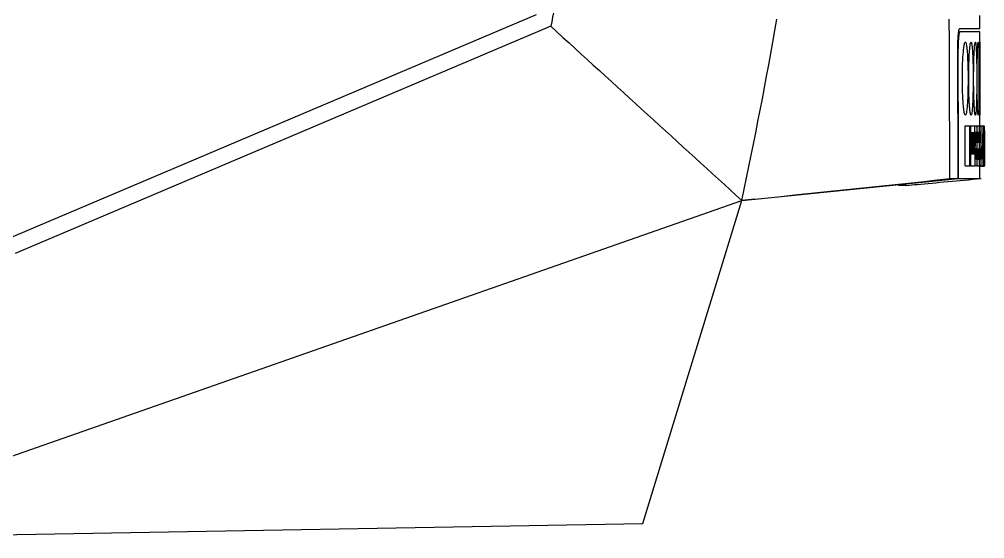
# Model space of a CAD drawing. Extents: x 86 to 639, y 68 to 658.
# Drawn here: x 148.1 to 207.4, y 317.2 to 349.1 of the extents above; entities that cross this region are included whole.
import ezdxf

# ---------------------------------------------------------------- set-up
doc = ezdxf.new("R2010")
doc.units = 0
doc.layers.get('0').update_dxf_attribs({"linetype": 'CONTINUOUS'})

msp = doc.modelspace()

# ---------------------------------------------------------------- linework, layer by layer
at = {"color": 7, "linetype": 'CONTINUOUS'}
for p, q in [((147.19, 335.576), (179.835, 349.432)), ((207.065, 348.564), (207.065, 349.365)), ((180.7, 348.713), (147.802, 334.749)), ((205.817, 348.554), (207.065, 348.564)), ((205.825, 348.564), (207.065, 348.564)), ((207.065, 348.364), (205.825, 348.364)), ((207.065, 342.598), (207.065, 348.364)), ((205.738, 339.342), (205.713, 347.324)), ((206.157, 340.136), (206.157, 342.598)), ((206.157, 342.598), (206.458, 342.598)), ((206.458, 340.136), (206.458, 342.598)), ((206.458, 342.598), (206.498, 342.598)), ((206.498, 342.598), (206.498, 340.136)), ((206.498, 342.598), (206.759, 342.598)), ((206.759, 342.182), (206.759, 342.598)), ((206.759, 342.598), (206.845, 342.598)), ((206.845, 342.598), (206.847, 342.598)), ((206.845, 342.598), (207.044, 342.598)), ((206.847, 342.598), (206.85, 342.596)), ((206.85, 342.596), (206.852, 342.592)), ((206.852, 342.592), (206.855, 342.588)), ((206.855, 342.588), (206.857, 342.583)), ((206.857, 342.583), (206.859, 342.576)), ((206.859, 342.576), (206.861, 342.568)), ((206.861, 342.568), (206.863, 342.559)), ((206.863, 342.559), (206.865, 342.548)), ((206.865, 342.548), (206.867, 342.536)), ((206.867, 342.536), (206.869, 342.523)), ((206.869, 342.523), (206.87, 342.509)), ((206.87, 342.509), (206.872, 342.493)), ((206.872, 342.493), (206.873, 342.477)), ((206.873, 342.477), (206.875, 342.459)), ((206.875, 342.459), (206.876, 342.44)), ((206.876, 342.44), (206.878, 342.417)), ((206.878, 342.417), (206.879, 342.393)), ((206.879, 342.393), (206.88, 342.368)), ((206.88, 342.368), (206.881, 342.341)), ((206.881, 342.341), (206.882, 342.313)), ((206.882, 342.313), (206.883, 342.284)), ((206.883, 342.284), (206.884, 342.252)), ((206.884, 342.252), (206.885, 342.22)), ((206.885, 342.22), (206.886, 342.186)), ((207.044, 342.189), (207.044, 342.598)), ((207.044, 342.598), (207.096, 342.598)), ((207.096, 342.598), (207.27, 342.598)), ((207.105, 342.587), (207.107, 342.58)), ((207.107, 342.58), (207.109, 342.572)), ((207.109, 342.572), (207.111, 342.562)), ((207.111, 342.562), (207.113, 342.552)), ((207.113, 342.552), (207.114, 342.539)), ((207.114, 342.539), (207.116, 342.525)), ((207.116, 342.525), (207.117, 342.51)), ((207.117, 342.51), (207.119, 342.493)), ((207.119, 342.493), (207.12, 342.475)), ((207.12, 342.475), (207.121, 342.455)), ((207.121, 342.455), (207.122, 342.434)), ((207.122, 342.434), (207.123, 342.411)), ((207.123, 342.411), (207.124, 342.391)), ((207.124, 342.391), (207.125, 342.369)), ((207.125, 342.369), (207.125, 342.346)), ((207.125, 342.346), (207.126, 342.322)), ((207.126, 342.322), (207.126, 342.297)), ((207.126, 342.297), (207.127, 342.27)), ((207.127, 342.27), (207.127, 342.243)), ((207.127, 342.243), (207.128, 342.214)), ((207.286, 341), (207.286, 342.598)), ((207.342, 341.18), (207.342, 342.598)), ((207.342, 342.598), (207.36, 342.598)), ((207.36, 342.186), (207.36, 342.598)), ((207.36, 342.317), (207.36, 342.356)), ((207.361, 342.276), (207.36, 342.317)), ((207.361, 342.231), (207.361, 342.276)), ((207.361, 342.195), (207.361, 342.231)), ((206.498, 342.182), (206.759, 342.182)), ((206.532, 342.182), (206.531, 342.182)), ((206.534, 342.181), (206.532, 342.182)), ((206.532, 342.182), (206.833, 342.182)), ((206.536, 342.179), (206.534, 342.181)), ((206.534, 342.181), (206.835, 342.181)), ((206.537, 342.177), (206.536, 342.179)), ((206.536, 342.179), (206.836, 342.179)), ((206.539, 342.174), (206.537, 342.177)), ((206.537, 342.177), (206.838, 342.177)), ((206.54, 342.17), (206.539, 342.174)), ((206.539, 342.174), (206.839, 342.174)), ((206.541, 342.166), (206.54, 342.17)), ((206.54, 342.17), (206.841, 342.17)), ((206.543, 342.162), (206.541, 342.166)), ((206.541, 342.166), (206.842, 342.166)), ((206.544, 342.156), (206.543, 342.162)), ((206.543, 342.162), (206.843, 342.162)), ((206.545, 342.15), (206.544, 342.156)), ((206.544, 342.156), (206.844, 342.156)), ((206.546, 342.143), (206.545, 342.15)), ((206.545, 342.15), (206.845, 342.15)), ((206.547, 342.136), (206.546, 342.143)), ((206.546, 342.143), (206.846, 342.143)), ((206.546, 341.625), (206.547, 341.631)), ((206.548, 342.128), (206.547, 342.136)), ((206.547, 342.136), (206.847, 342.136)), ((206.547, 341.631), (206.548, 341.638)), ((206.547, 341.631), (206.847, 341.631)), ((206.549, 342.12), (206.548, 342.128)), ((206.548, 342.128), (206.848, 342.128)), ((206.548, 341.645), (206.549, 341.653)), ((206.548, 341.638), (206.548, 341.645)), ((206.548, 341.645), (206.849, 341.645)), ((206.548, 341.638), (206.848, 341.638)), ((206.549, 342.11), (206.549, 342.12)), ((206.549, 342.12), (206.849, 342.12)), ((206.55, 342.101), (206.549, 342.11)), ((206.549, 342.11), (206.85, 342.11)), ((206.549, 341.653), (206.55, 341.661)), ((206.549, 341.653), (206.849, 341.653)), ((206.551, 342.092), (206.55, 342.101)), ((206.55, 342.101), (206.851, 342.101)), ((206.55, 341.67), (206.551, 341.68)), ((206.55, 341.661), (206.55, 341.67)), ((206.55, 341.67), (206.851, 341.67)), ((206.55, 341.661), (206.85, 341.661)), ((206.551, 342.082), (206.551, 342.092)), ((206.551, 342.092), (206.851, 342.092)), ((206.552, 342.071), (206.551, 342.082)), ((206.551, 342.082), (206.852, 342.082)), ((206.551, 341.69), (206.552, 341.7)), ((206.551, 341.68), (206.551, 341.69)), ((206.551, 341.69), (206.852, 341.69)), ((206.551, 341.68), (206.851, 341.68)), ((206.552, 342.06), (206.552, 342.071)), ((206.552, 342.071), (206.852, 342.071)), ((206.553, 342.048), (206.552, 342.06)), ((206.552, 342.06), (206.853, 342.06)), ((206.552, 341.711), (206.553, 341.722)), ((206.552, 341.7), (206.552, 341.711)), ((206.552, 341.711), (206.853, 341.711)), ((206.552, 341.7), (206.852, 341.7)), ((206.553, 342.035), (206.553, 342.048)), ((206.553, 342.048), (206.853, 342.048)), ((206.553, 342.022), (206.553, 342.035)), ((206.553, 342.035), (206.854, 342.035)), ((206.554, 342.008), (206.553, 342.022)), ((206.553, 342.022), (206.854, 342.022)), ((206.553, 341.745), (206.554, 341.758)), ((206.553, 341.733), (206.553, 341.745)), ((206.553, 341.745), (206.854, 341.745)), ((206.553, 341.722), (206.553, 341.733)), ((206.553, 341.733), (206.854, 341.733)), ((206.553, 341.722), (206.853, 341.722)), ((206.554, 341.993), (206.554, 342.008)), ((206.554, 342.008), (206.854, 342.008)), ((206.554, 341.978), (206.554, 341.993)), ((206.554, 341.993), (206.855, 341.993)), ((206.554, 341.962), (206.554, 341.978)), ((206.554, 341.978), (206.855, 341.978)), ((206.555, 341.945), (206.554, 341.962)), ((206.554, 341.962), (206.855, 341.962)), ((206.554, 341.797), (206.555, 341.811)), ((206.554, 341.784), (206.554, 341.797)), ((206.554, 341.797), (206.855, 341.797)), ((206.554, 341.77), (206.554, 341.784)), ((206.554, 341.784), (206.855, 341.784)), ((206.554, 341.758), (206.554, 341.77)), ((206.554, 341.77), (206.855, 341.77)), ((206.554, 341.758), (206.854, 341.758)), ((206.555, 341.928), (206.555, 341.945)), ((206.555, 341.945), (206.855, 341.945)), ((206.555, 341.91), (206.555, 341.928)), ((206.555, 341.928), (206.855, 341.928)), ((206.555, 341.891), (206.555, 341.91)), ((206.555, 341.91), (206.855, 341.91)), ((206.555, 341.872), (206.555, 341.891)), ((206.555, 341.891), (206.855, 341.891)), ((206.555, 341.856), (206.555, 341.872)), ((206.555, 341.872), (206.855, 341.872)), ((206.555, 341.84), (206.555, 341.856)), ((206.555, 341.856), (206.855, 341.856)), ((206.555, 341.826), (206.555, 341.84)), ((206.555, 341.84), (206.855, 341.84)), ((206.555, 341.811), (206.555, 341.826)), ((206.555, 341.826), (206.855, 341.826)), ((206.555, 341.811), (206.855, 341.811)), ((206.831, 342.182), (206.759, 342.182)), ((206.833, 342.182), (206.831, 342.182)), ((206.835, 342.181), (206.833, 342.182)), ((206.836, 342.179), (206.835, 342.181)), ((206.838, 342.177), (206.836, 342.179)), ((206.839, 342.174), (206.838, 342.177)), ((206.841, 342.17), (206.839, 342.174)), ((206.842, 342.166), (206.841, 342.17)), ((206.843, 342.162), (206.842, 342.166)), ((206.844, 342.156), (206.843, 342.162)), ((206.845, 342.15), (206.844, 342.156)), ((206.846, 342.143), (206.845, 342.15)), ((206.847, 342.136), (206.846, 342.143)), ((206.848, 342.128), (206.847, 342.136)), ((206.847, 341.631), (206.848, 341.638)), ((206.847, 341.625), (206.847, 341.631)), ((206.849, 342.12), (206.848, 342.128)), ((206.848, 341.638), (206.849, 341.645)), ((206.85, 342.11), (206.849, 342.12)), ((206.849, 341.653), (206.85, 341.661)), ((206.849, 341.645), (206.849, 341.653)), ((206.851, 342.101), (206.85, 342.11)), ((206.85, 341.661), (206.851, 341.67)), ((206.851, 342.092), (206.851, 342.101)), ((206.852, 342.082), (206.851, 342.092)), ((206.851, 341.68), (206.852, 341.69)), ((206.851, 341.67), (206.851, 341.68)), ((206.852, 342.071), (206.852, 342.082)), ((206.853, 342.06), (206.852, 342.071)), ((206.852, 341.7), (206.853, 341.711)), ((206.852, 341.69), (206.852, 341.7)), ((206.853, 342.048), (206.853, 342.06)), ((206.854, 342.035), (206.853, 342.048)), ((206.853, 341.722), (206.854, 341.733)), ((206.853, 341.711), (206.853, 341.722)), ((206.854, 342.022), (206.854, 342.035)), ((206.854, 342.008), (206.854, 342.022)), ((206.855, 341.993), (206.854, 342.008)), ((206.854, 341.758), (206.855, 341.77)), ((206.854, 341.745), (206.854, 341.758)), ((206.854, 341.733), (206.854, 341.745)), ((206.855, 341.978), (206.855, 341.993)), ((206.855, 341.962), (206.855, 341.978)), ((206.855, 341.945), (206.855, 341.962)), ((206.855, 341.928), (206.855, 341.945)), ((206.855, 341.91), (206.855, 341.928)), ((206.855, 341.891), (206.855, 341.91)), ((206.855, 341.872), (206.855, 341.891)), ((206.855, 341.856), (206.855, 341.872)), ((206.855, 341.84), (206.855, 341.856)), ((206.855, 341.826), (206.855, 341.84)), ((206.855, 341.811), (206.855, 341.826)), ((206.855, 341.797), (206.855, 341.811)), ((206.855, 341.784), (206.855, 341.797)), ((206.855, 341.77), (206.855, 341.784)), ((206.886, 342.189), (207.044, 342.189)), ((206.886, 342.188), (207.091, 342.188)), ((206.886, 342.186), (206.886, 342.15)), ((206.886, 342.184), (207.093, 342.184)), ((206.886, 342.178), (207.094, 342.178)), ((206.886, 342.17), (207.096, 342.17)), ((206.886, 342.158), (207.098, 342.158)), ((206.886, 342.15), (206.887, 342.113)), ((206.886, 342.145), (207.099, 342.145)), ((206.886, 342.129), (207.1, 342.129)), ((206.887, 341.664), (206.886, 341.628)), ((206.886, 341.659), (207.102, 341.659)), ((206.886, 341.648), (207.101, 341.648)), ((206.886, 341.639), (207.101, 341.639)), ((206.886, 341.631), (207.1, 341.631)), ((206.886, 341.628), (206.886, 341.594)), ((206.887, 342.113), (206.887, 342.075)), ((206.887, 342.111), (207.101, 342.111)), ((206.887, 342.091), (207.102, 342.091)), ((206.887, 342.075), (206.887, 342.035)), ((206.887, 342.068), (207.103, 342.068)), ((206.887, 342.042), (207.104, 342.042)), ((206.887, 342.035), (206.888, 341.994)), ((206.888, 341.779), (206.887, 341.739)), ((206.887, 341.767), (207.105, 341.767)), ((206.887, 341.751), (207.105, 341.751)), ((206.887, 341.739), (206.887, 341.701)), ((206.887, 341.736), (207.104, 341.736)), ((206.887, 341.721), (207.104, 341.721)), ((206.887, 341.707), (207.104, 341.707)), ((206.887, 341.701), (206.887, 341.664)), ((206.887, 341.694), (207.103, 341.694)), ((206.887, 341.681), (207.103, 341.681)), ((206.887, 341.67), (207.103, 341.67)), ((206.888, 342.014), (207.105, 342.014)), ((206.888, 341.994), (206.888, 341.951)), ((206.888, 341.984), (207.105, 341.984)), ((206.888, 341.951), (206.888, 341.907)), ((206.888, 341.951), (207.105, 341.951)), ((206.888, 341.916), (207.106, 341.916)), ((206.888, 341.907), (206.888, 341.863)), ((206.888, 341.879), (207.106, 341.879)), ((206.888, 341.863), (206.888, 341.82)), ((206.888, 341.858), (207.106, 341.858)), ((206.888, 341.838), (207.106, 341.838)), ((206.888, 341.82), (206.888, 341.779)), ((206.888, 341.82), (207.105, 341.82)), ((206.888, 341.801), (207.105, 341.801)), ((206.888, 341.784), (207.105, 341.784)), ((207.088, 342.189), (207.044, 342.189)), ((207.093, 342.184), (207.091, 342.188)), ((207.094, 342.178), (207.093, 342.184)), ((207.096, 342.17), (207.094, 342.178)), ((207.098, 342.158), (207.096, 342.17)), ((207.099, 342.145), (207.098, 342.158)), ((207.1, 342.129), (207.099, 342.145)), ((207.101, 342.111), (207.1, 342.129)), ((207.1, 341.631), (207.101, 341.639)), ((207.1, 341.624), (207.1, 341.631)), ((207.102, 342.091), (207.101, 342.111)), ((207.101, 341.648), (207.102, 341.659)), ((207.101, 341.639), (207.101, 341.648)), ((207.103, 342.068), (207.102, 342.091)), ((207.102, 341.659), (207.103, 341.67)), ((207.104, 342.042), (207.103, 342.068)), ((207.103, 341.694), (207.104, 341.707)), ((207.103, 341.681), (207.103, 341.694)), ((207.103, 341.67), (207.103, 341.681)), ((207.105, 342.014), (207.104, 342.042)), ((207.104, 341.736), (207.105, 341.751)), ((207.104, 341.721), (207.104, 341.736)), ((207.104, 341.707), (207.104, 341.721)), ((207.105, 341.984), (207.105, 342.014)), ((207.105, 341.951), (207.105, 341.984)), ((207.106, 341.916), (207.105, 341.951)), ((207.105, 341.82), (207.106, 341.838)), ((207.105, 341.801), (207.105, 341.82)), ((207.105, 341.784), (207.105, 341.801)), ((207.105, 341.767), (207.105, 341.784)), ((207.105, 341.751), (207.105, 341.767)), ((207.106, 341.879), (207.106, 341.916)), ((207.106, 341.858), (207.106, 341.879)), ((207.106, 341.838), (207.106, 341.858)), ((207.126, 341.633), (207.125, 341.616)), ((207.127, 341.669), (207.126, 341.651)), ((207.126, 341.651), (207.126, 341.633)), ((207.128, 341.725), (207.127, 341.706)), ((207.127, 341.706), (207.127, 341.688)), ((207.127, 341.688), (207.127, 341.669)), ((207.128, 342.214), (207.128, 342.183)), ((207.128, 342.183), (207.128, 342.152)), ((207.128, 342.152), (207.129, 342.119)), ((207.129, 341.8), (207.128, 341.781)), ((207.128, 341.781), (207.128, 341.762)), ((207.128, 341.762), (207.128, 341.743)), ((207.128, 341.743), (207.128, 341.725)), ((207.129, 342.119), (207.129, 342.086)), ((207.129, 342.086), (207.129, 342.051)), ((207.129, 342.051), (207.129, 342.015)), ((207.129, 342.015), (207.129, 341.977)), ((207.129, 341.977), (207.129, 341.939)), ((207.129, 341.939), (207.129, 341.918)), ((207.129, 341.918), (207.129, 341.898)), ((207.129, 341.898), (207.129, 341.878)), ((207.129, 341.878), (207.129, 341.859)), ((207.129, 341.859), (207.129, 341.839)), ((207.129, 341.839), (207.129, 341.82)), ((207.129, 341.82), (207.129, 341.8)), ((207.273, 342.076), (207.273, 341)), ((207.348, 341.593), (207.348, 342.186)), ((207.361, 342.156), (207.361, 342.195)), ((207.361, 342.116), (207.361, 342.156)), ((207.361, 342.073), (207.361, 342.116)), ((207.362, 342.029), (207.361, 342.073)), ((207.362, 341.983), (207.362, 342.029)), ((207.362, 341.935), (207.362, 341.983)), ((207.362, 341.885), (207.362, 341.935)), ((207.362, 341.833), (207.362, 341.885)), ((207.362, 341.779), (207.362, 341.833)), ((207.362, 341.723), (207.362, 341.779)), ((207.362, 341.666), (207.362, 341.723)), ((207.362, 341.606), (207.362, 341.666)), ((206.498, 341.583), (206.499, 341.585)), ((206.498, 341.579), (206.797, 341.579)), ((206.498, 341.571), (206.794, 341.571)), ((206.498, 341.562), (206.791, 341.562)), ((206.498, 341.551), (206.788, 341.551)), ((206.498, 341.539), (206.785, 341.539)), ((206.498, 341.526), (206.783, 341.526)), ((206.498, 341.511), (206.781, 341.511)), ((206.498, 341.495), (206.778, 341.495)), ((206.498, 341.477), (206.776, 341.477)), ((206.498, 341.459), (206.774, 341.459)), ((206.498, 341.438), (206.773, 341.438)), ((206.498, 341.416), (206.771, 341.416)), ((206.498, 341.395), (206.77, 341.395)), ((206.498, 341.372), (206.768, 341.372)), ((206.498, 341.348), (206.767, 341.348)), ((206.498, 341.322), (206.766, 341.322)), ((206.498, 341.294), (206.765, 341.294)), ((206.498, 341.264), (206.764, 341.264)), ((206.498, 341.233), (206.763, 341.233)), ((206.498, 341.2), (206.762, 341.2)), ((206.498, 341.166), (206.762, 341.166)), ((206.498, 341.129), (206.761, 341.129)), ((206.498, 341.091), (206.76, 341.091)), ((206.498, 341.052), (206.76, 341.052)), ((206.499, 341.585), (206.503, 341.59)), ((206.499, 341.585), (206.8, 341.585)), ((206.503, 341.59), (206.506, 341.594)), ((206.503, 341.59), (206.803, 341.59)), ((206.506, 341.594), (206.509, 341.596)), ((206.506, 341.594), (206.807, 341.594)), ((206.509, 341.596), (206.513, 341.596)), ((206.509, 341.596), (206.81, 341.596)), ((206.513, 341.596), (206.814, 341.596)), ((206.539, 341.597), (206.54, 341.597)), ((206.539, 341.597), (206.84, 341.597)), ((206.54, 341.597), (206.541, 341.599)), ((206.54, 341.597), (206.84, 341.597)), ((206.541, 341.599), (206.542, 341.601)), ((206.541, 341.599), (206.841, 341.599)), ((206.542, 341.603), (206.543, 341.607)), ((206.542, 341.601), (206.542, 341.603)), ((206.542, 341.603), (206.843, 341.603)), ((206.542, 341.601), (206.842, 341.601)), ((206.543, 341.607), (206.544, 341.61)), ((206.543, 341.607), (206.733, 341.607)), ((206.544, 341.61), (206.545, 341.615)), ((206.544, 341.61), (206.845, 341.61)), ((206.545, 341.615), (206.546, 341.62)), ((206.545, 341.615), (206.735, 341.615)), ((206.546, 341.62), (206.546, 341.625)), ((206.546, 341.625), (206.847, 341.625)), ((206.546, 341.62), (206.846, 341.62)), ((206.761, 341.129), (206.76, 341.091)), ((206.76, 341.091), (206.76, 341.052)), ((206.76, 341.052), (206.76, 341.011)), ((206.762, 341.166), (206.761, 341.129)), ((206.763, 341.233), (206.762, 341.2)), ((206.762, 341.2), (206.762, 341.166)), ((206.764, 341.264), (206.763, 341.233)), ((206.765, 341.294), (206.764, 341.264)), ((206.766, 341.322), (206.765, 341.294)), ((206.767, 341.348), (206.766, 341.322)), ((206.768, 341.372), (206.767, 341.348)), ((206.77, 341.395), (206.768, 341.372)), ((206.771, 341.416), (206.77, 341.395)), ((206.773, 341.438), (206.771, 341.416)), ((206.774, 341.459), (206.773, 341.438)), ((206.776, 341.477), (206.774, 341.459)), ((206.778, 341.495), (206.776, 341.477)), ((206.781, 341.511), (206.778, 341.495)), ((206.783, 341.526), (206.781, 341.511)), ((206.785, 341.539), (206.783, 341.526)), ((206.788, 341.551), (206.785, 341.539)), ((206.791, 341.562), (206.788, 341.551)), ((206.794, 341.571), (206.791, 341.562)), ((206.797, 341.579), (206.794, 341.571)), ((206.8, 341.585), (206.797, 341.579)), ((206.798, 341.055), (206.797, 341.04)), ((206.797, 341.04), (206.797, 341.024)), ((206.799, 341.068), (206.798, 341.055)), ((206.8, 341.09), (206.799, 341.08)), ((206.799, 341.08), (206.799, 341.068)), ((206.803, 341.59), (206.8, 341.585)), ((206.801, 341.1), (206.8, 341.09)), ((206.802, 341.109), (206.801, 341.1)), ((206.801, 341.099), (207.101, 341.099)), ((206.801, 341.09), (206.801, 341.097)), ((206.802, 341.08), (206.801, 341.09)), ((206.801, 341.09), (207.102, 341.09)), ((206.803, 341.117), (206.802, 341.109)), ((206.802, 341.108), (207.1, 341.108)), ((206.802, 341.07), (206.802, 341.08)), ((206.802, 341.08), (207.102, 341.08)), ((206.803, 341.059), (206.802, 341.07)), ((206.802, 341.07), (207.103, 341.07)), ((206.807, 341.594), (206.803, 341.59)), ((206.804, 341.125), (206.803, 341.117)), ((206.803, 341.116), (207.1, 341.116)), ((206.803, 341.047), (206.803, 341.059)), ((206.803, 341.059), (207.103, 341.059)), ((206.804, 341.034), (206.803, 341.047)), ((206.803, 341.047), (207.104, 341.047)), ((206.805, 341.132), (206.804, 341.125)), ((206.804, 341.123), (207.099, 341.123)), ((206.804, 341.021), (206.804, 341.034)), ((206.804, 341.034), (207.104, 341.034)), ((206.806, 341.138), (206.805, 341.132)), ((206.805, 341.13), (207.098, 341.13)), ((206.807, 341.144), (206.806, 341.138)), ((206.806, 341.136), (207.098, 341.136)), ((206.81, 341.596), (206.807, 341.594)), ((206.808, 341.149), (206.807, 341.144)), ((206.807, 341.142), (207.097, 341.142)), ((206.81, 341.154), (206.808, 341.149)), ((206.808, 341.147), (207.096, 341.147)), ((206.809, 341.151), (207.095, 341.151)), ((206.814, 341.596), (206.81, 341.596)), ((206.811, 341.157), (206.81, 341.154)), ((206.81, 341.155), (207.094, 341.155)), ((206.812, 341.161), (206.811, 341.157)), ((206.811, 341.159), (207.094, 341.159)), ((206.814, 341.163), (206.812, 341.161)), ((206.813, 341.161), (207.093, 341.161)), ((206.815, 341.165), (206.814, 341.163)), ((206.814, 341.163), (207.092, 341.163)), ((206.817, 341.166), (206.815, 341.165)), ((206.815, 341.165), (207.091, 341.165)), ((206.818, 341.166), (206.817, 341.166)), ((206.817, 341.166), (207.09, 341.166)), ((206.846, 341.166), (206.818, 341.166)), ((206.839, 341.596), (206.84, 341.597)), ((206.84, 341.597), (206.841, 341.599)), ((206.84, 341.597), (206.84, 341.597)), ((206.841, 341.599), (206.842, 341.601)), ((206.842, 341.601), (206.843, 341.603)), ((206.843, 341.603), (206.844, 341.607)), ((206.844, 341.607), (206.845, 341.61)), ((206.845, 341.615), (206.846, 341.62)), ((206.845, 341.61), (206.845, 341.615)), ((206.846, 341.62), (206.847, 341.625)), ((206.849, 341.167), (206.846, 341.166)), ((206.846, 341.166), (207.053, 341.166)), ((206.851, 341.169), (206.849, 341.167)), ((206.854, 341.173), (206.851, 341.169)), ((206.856, 341.178), (206.854, 341.173)), ((206.859, 341.185), (206.856, 341.178)), ((206.861, 341.194), (206.859, 341.185)), ((206.863, 341.204), (206.861, 341.194)), ((206.865, 341.216), (206.863, 341.204)), ((206.867, 341.229), (206.865, 341.216)), ((206.869, 341.244), (206.867, 341.229)), ((206.871, 341.261), (206.869, 341.244)), ((206.873, 341.279), (206.871, 341.261)), ((206.874, 341.299), (206.873, 341.279)), ((206.876, 341.32), (206.874, 341.299)), ((206.877, 341.343), (206.876, 341.32)), ((206.878, 341.367), (206.877, 341.343)), ((206.88, 341.391), (206.878, 341.367)), ((206.881, 341.415), (206.88, 341.391)), ((206.882, 341.442), (206.881, 341.415)), ((206.883, 341.469), (206.882, 341.442)), ((206.884, 341.529), (206.883, 341.498)), ((206.883, 341.498), (206.883, 341.469)), ((206.885, 341.561), (206.884, 341.529)), ((206.886, 341.594), (206.885, 341.561)), ((206.886, 341.624), (207.1, 341.624)), ((206.886, 341.617), (207.099, 341.617)), ((206.886, 341.605), (207.098, 341.605)), ((206.917, 341.576), (207.091, 341.576)), ((206.917, 341.575), (207.053, 341.575)), ((206.917, 341.575), (207.09, 341.575)), ((206.918, 341.581), (207.093, 341.581)), ((206.918, 341.579), (207.092, 341.579)), ((206.918, 341.577), (207.091, 341.577)), ((206.919, 341.611), (207.099, 341.611)), ((206.919, 341.587), (207.095, 341.587)), ((206.919, 341.584), (207.094, 341.584)), ((206.92, 341.6), (207.097, 341.6)), ((206.92, 341.595), (207.097, 341.595)), ((207.096, 341.591), (206.92, 341.591)), ((207.053, 341.166), (207.053, 341.575)), ((207.053, 341.575), (207.088, 341.575)), ((207.089, 341.166), (207.053, 341.166)), ((207.088, 341.575), (207.09, 341.575)), ((207.09, 341.166), (207.089, 341.166)), ((207.09, 341.575), (207.091, 341.576)), ((207.091, 341.165), (207.09, 341.166)), ((207.091, 341.577), (207.092, 341.579)), ((207.091, 341.576), (207.091, 341.577)), ((207.092, 341.163), (207.091, 341.165)), ((207.092, 341.579), (207.093, 341.581)), ((207.093, 341.161), (207.092, 341.163)), ((207.093, 341.581), (207.094, 341.584)), ((207.094, 341.159), (207.093, 341.161)), ((207.094, 341.584), (207.095, 341.587)), ((207.094, 341.155), (207.094, 341.159)), ((207.095, 341.151), (207.094, 341.155)), ((207.095, 341.587), (207.096, 341.591)), ((207.096, 341.147), (207.095, 341.151)), ((207.096, 341.591), (207.097, 341.595)), ((207.097, 341.142), (207.096, 341.147)), ((207.097, 341.6), (207.098, 341.605)), ((207.097, 341.595), (207.097, 341.6)), ((207.098, 341.136), (207.097, 341.142)), ((207.098, 341.605), (207.099, 341.611)), ((207.098, 341.13), (207.098, 341.136)), ((207.099, 341.123), (207.098, 341.13)), ((207.099, 341.617), (207.1, 341.624)), ((207.099, 341.611), (207.099, 341.617)), ((207.1, 341.116), (207.099, 341.123)), ((207.1, 341.108), (207.1, 341.116)), ((207.101, 341.099), (207.1, 341.108)), ((207.102, 341.09), (207.101, 341.099)), ((207.102, 341.08), (207.102, 341.09)), ((207.103, 341.07), (207.102, 341.08)), ((207.103, 341.059), (207.103, 341.07)), ((207.104, 341.047), (207.103, 341.059)), ((207.104, 341.034), (207.104, 341.047)), ((207.104, 341.021), (207.104, 341.034)), ((207.117, 341.383), (207.116, 341.367)), ((207.116, 341.367), (207.117, 341.358)), ((207.118, 341.398), (207.117, 341.383)), ((207.117, 341.358), (207.117, 341.35)), ((207.117, 341.35), (207.118, 341.34)), ((207.119, 341.43), (207.118, 341.414)), ((207.118, 341.414), (207.118, 341.398)), ((207.118, 341.34), (207.118, 341.331)), ((207.118, 341.331), (207.119, 341.321)), ((207.12, 341.446), (207.119, 341.43)), ((207.119, 341.321), (207.12, 341.31)), ((207.121, 341.479), (207.12, 341.462)), ((207.12, 341.462), (207.12, 341.446)), ((207.12, 341.31), (207.12, 341.3)), ((207.12, 341.3), (207.121, 341.289)), ((207.122, 341.495), (207.121, 341.479)), ((207.121, 341.289), (207.121, 341.277)), ((207.121, 341.277), (207.122, 341.265)), ((207.123, 341.529), (207.122, 341.512)), ((207.122, 341.512), (207.122, 341.495)), ((207.122, 341.265), (207.122, 341.253)), ((207.122, 341.253), (207.123, 341.241)), ((207.124, 341.563), (207.123, 341.546)), ((207.123, 341.546), (207.123, 341.529)), ((207.123, 341.241), (207.123, 341.228)), ((207.123, 341.228), (207.124, 341.215)), ((207.125, 341.598), (207.124, 341.581)), ((207.124, 341.581), (207.124, 341.563)), ((207.124, 341.215), (207.124, 341.201)), ((207.124, 341.201), (207.125, 341.187)), ((207.125, 341.616), (207.125, 341.598)), ((207.125, 341.187), (207.125, 341.166)), ((207.125, 341.166), (207.126, 341.145)), ((207.126, 341.145), (207.126, 341.124)), ((207.126, 341.124), (207.127, 341.102)), ((207.127, 341.102), (207.127, 341.079)), ((207.127, 341.079), (207.127, 341.055)), ((207.127, 341.06), (207.231, 341.06)), ((207.127, 341.055), (207.128, 341.031)), ((207.231, 340.584), (207.231, 341.06)), ((207.248, 341.037), (207.357, 341.037)), ((207.249, 341.086), (207.356, 341.086)), ((207.249, 341.075), (207.356, 341.075)), ((207.357, 341.063), (207.249, 341.063)), ((207.249, 341.05), (207.357, 341.05)), ((207.25, 341.123), (207.356, 341.123)), ((207.25, 341.115), (207.356, 341.115)), ((207.25, 341.106), (207.356, 341.106)), ((207.25, 341.096), (207.356, 341.096)), ((207.251, 341.17), (207.355, 341.17)), ((207.251, 341.166), (207.355, 341.166)), ((207.251, 341.162), (207.355, 341.162)), ((207.251, 341.156), (207.355, 341.156)), ((207.251, 341.151), (207.356, 341.151)), ((207.251, 341.145), (207.356, 341.145)), ((207.251, 341.138), (207.356, 341.138)), ((207.251, 341.131), (207.356, 341.131)), ((207.252, 341.18), (207.342, 341.18)), ((207.252, 341.18), (207.354, 341.18)), ((207.252, 341.179), (207.354, 341.179)), ((207.252, 341.177), (207.355, 341.177)), ((207.252, 341.175), (207.355, 341.175)), ((207.252, 341.173), (207.355, 341.173)), ((207.354, 341.18), (207.342, 341.18)), ((207.354, 341.179), (207.354, 341.18)), ((207.354, 341.18), (207.354, 341.18)), ((207.355, 341.177), (207.354, 341.179)), ((207.355, 341.175), (207.355, 341.177)), ((207.355, 341.173), (207.355, 341.175)), ((207.355, 341.17), (207.355, 341.173)), ((207.355, 341.166), (207.355, 341.17)), ((207.355, 341.162), (207.355, 341.166)), ((207.355, 341.156), (207.355, 341.162)), ((207.356, 341.151), (207.355, 341.156)), ((207.356, 341.592), (207.356, 341.593)), ((207.356, 341.59), (207.356, 341.592)), ((207.357, 341.586), (207.356, 341.59)), ((207.356, 341.145), (207.356, 341.151)), ((207.356, 341.138), (207.356, 341.145)), ((207.356, 341.131), (207.356, 341.138)), ((207.356, 341.123), (207.356, 341.131)), ((207.356, 341.115), (207.356, 341.123)), ((207.356, 341.106), (207.356, 341.115)), ((207.356, 341.096), (207.356, 341.106)), ((207.356, 341.086), (207.356, 341.096)), ((207.356, 341.075), (207.356, 341.086)), ((207.357, 341.063), (207.356, 341.075)), ((207.357, 341.581), (207.357, 341.586)), ((207.357, 341.574), (207.357, 341.581)), ((207.357, 341.566), (207.357, 341.574)), ((207.358, 341.556), (207.357, 341.566)), ((207.357, 341.063), (207.357, 341.05)), ((207.357, 341.05), (207.357, 341.037)), ((207.357, 341.037), (207.357, 341.023)), ((207.358, 341.545), (207.358, 341.556)), ((207.358, 341.532), (207.358, 341.545)), ((207.358, 341.545), (207.362, 341.545)), ((207.358, 341.518), (207.358, 341.532)), ((207.359, 341.502), (207.358, 341.518)), ((207.359, 341.485), (207.359, 341.502)), ((207.359, 341.466), (207.359, 341.485)), ((207.359, 341.446), (207.359, 341.466)), ((207.359, 341.424), (207.359, 341.446)), ((207.359, 341.401), (207.359, 341.424)), ((207.36, 341.376), (207.359, 341.401)), ((207.36, 341.35), (207.36, 341.376)), ((207.36, 341.323), (207.36, 341.35)), ((207.36, 341.348), (207.362, 341.348)), ((207.36, 341.295), (207.36, 341.323)), ((207.36, 341.265), (207.36, 341.295)), ((207.36, 341.235), (207.36, 341.265)), ((207.36, 341.203), (207.36, 341.235)), ((207.36, 341.17), (207.36, 341.203)), ((207.36, 341.136), (207.36, 341.17)), ((207.36, 341.1), (207.36, 341.136)), ((207.361, 341.064), (207.36, 341.1)), ((207.361, 341.026), (207.361, 341.064)), ((207.362, 341.545), (207.362, 341.606)), ((207.362, 341.482), (207.362, 341.545)), ((207.362, 341.416), (207.362, 341.482)), ((207.362, 341.348), (207.362, 341.416)), ((207.362, 341.282), (207.362, 341.348)), ((207.362, 341.217), (207.362, 341.282)), ((207.362, 341.154), (207.362, 341.217)), ((207.362, 341.093), (207.362, 341.154)), ((207.362, 341.034), (207.362, 341.093)), ((207.362, 340.977), (207.362, 341.034)), ((206.498, 341.011), (206.76, 341.011)), ((206.498, 340.968), (206.76, 340.968)), ((206.498, 340.923), (206.759, 340.923)), ((206.76, 340.968), (206.759, 340.923)), ((206.759, 340.923), (206.759, 340.877)), ((206.759, 340.877), (206.759, 340.136)), ((206.76, 341.011), (206.76, 340.968)), ((206.794, 340.836), (206.793, 340.805)), ((206.793, 340.805), (206.793, 340.773)), ((206.793, 340.773), (206.793, 340.739)), ((206.793, 340.739), (206.793, 340.704)), ((206.793, 340.704), (206.793, 340.552)), ((206.793, 340.552), (206.887, 340.552)), ((206.795, 340.942), (206.794, 340.918)), ((206.794, 340.918), (206.794, 340.892)), ((206.794, 340.892), (206.794, 340.865)), ((206.794, 340.865), (206.794, 340.836)), ((206.794, 340.555), (206.795, 340.558)), ((206.794, 340.555), (207.095, 340.555)), ((206.796, 340.986), (206.795, 340.965)), ((206.795, 340.965), (206.795, 340.942)), ((206.795, 340.558), (206.796, 340.563)), ((206.795, 340.558), (207.096, 340.558)), ((206.797, 341.024), (206.796, 341.006)), ((206.796, 341.006), (206.796, 340.986)), ((206.796, 340.563), (206.797, 340.567)), ((206.796, 340.563), (207.096, 340.563)), ((206.797, 340.567), (206.798, 340.572)), ((206.797, 340.567), (207.097, 340.567)), ((206.798, 340.578), (206.799, 340.585)), ((206.798, 340.572), (206.798, 340.578)), ((206.798, 340.578), (207.099, 340.578)), ((206.798, 340.572), (207.098, 340.572)), ((206.799, 340.585), (206.8, 340.591)), ((206.799, 340.585), (207.099, 340.585)), ((206.8, 340.599), (206.801, 340.607)), ((206.8, 340.591), (206.8, 340.599)), ((206.8, 340.599), (207.101, 340.599)), ((206.8, 340.591), (207.1, 340.591)), ((206.801, 340.616), (206.802, 340.625)), ((206.801, 340.607), (206.801, 340.616)), ((206.801, 340.616), (207.102, 340.616)), ((206.801, 340.607), (207.101, 340.607)), ((206.802, 340.625), (206.803, 340.635)), ((206.802, 340.625), (207.102, 340.625)), ((206.803, 340.657), (206.804, 340.669)), ((206.803, 340.645), (206.803, 340.657)), ((206.803, 340.657), (207.104, 340.657)), ((206.803, 340.635), (206.803, 340.645)), ((206.803, 340.645), (207.103, 340.645)), ((206.803, 340.635), (207.103, 340.635)), ((206.804, 341.008), (206.804, 341.021)), ((206.804, 341.021), (207.104, 341.021)), ((206.805, 340.994), (206.804, 341.008)), ((206.804, 341.008), (207.105, 341.008)), ((206.804, 340.696), (206.805, 340.711)), ((206.804, 340.682), (206.804, 340.696)), ((206.804, 340.696), (207.105, 340.696)), ((206.804, 340.669), (206.804, 340.682)), ((206.804, 340.682), (207.104, 340.682)), ((206.804, 340.669), (207.104, 340.669)), ((206.805, 340.978), (206.805, 340.994)), ((206.805, 340.994), (207.105, 340.994)), ((206.805, 340.963), (206.805, 340.978)), ((206.805, 340.978), (207.105, 340.978)), ((206.805, 340.946), (206.805, 340.963)), ((206.805, 340.963), (207.105, 340.963)), ((206.806, 340.93), (206.805, 340.946)), ((206.805, 340.946), (207.106, 340.946)), ((206.805, 340.759), (206.806, 340.777)), ((206.805, 340.742), (206.805, 340.759)), ((206.805, 340.759), (207.106, 340.759)), ((206.805, 340.726), (206.805, 340.742)), ((206.805, 340.742), (207.105, 340.742)), ((206.805, 340.711), (206.805, 340.726)), ((206.805, 340.726), (207.105, 340.726)), ((206.805, 340.711), (207.105, 340.711)), ((206.806, 340.912), (206.806, 340.93)), ((206.806, 340.93), (207.106, 340.93)), ((206.806, 340.894), (206.806, 340.912)), ((206.806, 340.912), (207.106, 340.912)), ((206.806, 340.875), (206.806, 340.894)), ((206.806, 340.894), (207.106, 340.894)), ((206.806, 340.856), (206.806, 340.875)), ((206.806, 340.875), (207.106, 340.875)), ((206.806, 340.835), (206.806, 340.856)), ((206.806, 340.856), (207.106, 340.856)), ((206.806, 340.815), (206.806, 340.835)), ((206.806, 340.835), (207.106, 340.835)), ((206.806, 340.795), (206.806, 340.815)), ((206.806, 340.815), (207.106, 340.815)), ((206.806, 340.777), (206.806, 340.795)), ((206.806, 340.795), (207.106, 340.795)), ((206.806, 340.777), (207.106, 340.777)), ((206.887, 340.552), (206.887, 340.136)), ((206.887, 340.552), (207.094, 340.552)), ((206.887, 340.549), (207.093, 340.549)), ((206.887, 340.547), (207.092, 340.547)), ((206.887, 340.545), (207.044, 340.545)), ((206.887, 340.545), (207.09, 340.545)), ((207.044, 340.136), (207.044, 340.545)), ((207.044, 340.545), (207.089, 340.545)), ((207.089, 340.545), (207.09, 340.545)), ((207.09, 340.545), (207.091, 340.546)), ((207.091, 340.546), (207.092, 340.547)), ((207.092, 340.547), (207.093, 340.549)), ((207.093, 340.549), (207.094, 340.552)), ((207.094, 340.552), (207.095, 340.555)), ((207.095, 340.555), (207.096, 340.558)), ((207.096, 340.563), (207.097, 340.567)), ((207.096, 340.558), (207.096, 340.563)), ((207.097, 340.567), (207.098, 340.572)), ((207.098, 340.572), (207.099, 340.578)), ((207.099, 340.585), (207.1, 340.591)), ((207.099, 340.578), (207.099, 340.585)), ((207.1, 340.591), (207.101, 340.599)), ((207.101, 340.607), (207.102, 340.616)), ((207.101, 340.599), (207.101, 340.607)), ((207.102, 340.625), (207.103, 340.635)), ((207.102, 340.616), (207.102, 340.625)), ((207.103, 340.645), (207.104, 340.657)), ((207.103, 340.635), (207.103, 340.645)), ((207.105, 341.008), (207.104, 341.021)), ((207.104, 340.682), (207.105, 340.696)), ((207.104, 340.669), (207.104, 340.682)), ((207.104, 340.657), (207.104, 340.669)), ((207.105, 340.994), (207.105, 341.008)), ((207.105, 340.978), (207.105, 340.994)), ((207.105, 340.963), (207.105, 340.978)), ((207.106, 340.946), (207.105, 340.963)), ((207.105, 340.742), (207.106, 340.759)), ((207.105, 340.726), (207.105, 340.742)), ((207.105, 340.711), (207.105, 340.726)), ((207.105, 340.696), (207.105, 340.711)), ((207.106, 340.93), (207.106, 340.946)), ((207.106, 340.912), (207.106, 340.93)), ((207.106, 340.894), (207.106, 340.912)), ((207.106, 340.875), (207.106, 340.894)), ((207.106, 340.856), (207.106, 340.875)), ((207.106, 340.835), (207.106, 340.856)), ((207.106, 340.815), (207.106, 340.835)), ((207.106, 340.795), (207.106, 340.815)), ((207.106, 340.777), (207.106, 340.795)), ((207.106, 340.759), (207.106, 340.777)), ((207.127, 340.491), (207.126, 340.46)), ((207.126, 340.46), (207.126, 340.43)), ((207.128, 340.558), (207.127, 340.524)), ((207.127, 340.524), (207.127, 340.491)), ((207.128, 341.031), (207.128, 341.007)), ((207.128, 341.007), (207.128, 340.982)), ((207.128, 340.982), (207.128, 340.957)), ((207.128, 340.957), (207.129, 340.931)), ((207.129, 340.63), (207.128, 340.593)), ((207.128, 340.593), (207.128, 340.558)), ((207.128, 340.584), (207.231, 340.584)), ((207.129, 340.931), (207.129, 340.904)), ((207.129, 340.904), (207.129, 340.877)), ((207.129, 340.877), (207.129, 340.849)), ((207.129, 340.849), (207.129, 340.821)), ((207.129, 340.821), (207.129, 340.792)), ((207.129, 340.792), (207.129, 340.749)), ((207.129, 340.749), (207.129, 340.708)), ((207.129, 340.708), (207.129, 340.669)), ((207.129, 340.669), (207.129, 340.63)), ((207.273, 340.584), (207.231, 340.584)), ((207.248, 341.023), (207.357, 341.023)), ((207.26, 341.008), (207.357, 341.008)), ((207.273, 340.136), (207.273, 340.584)), ((207.286, 340.136), (207.286, 340.584)), ((207.286, 340.573), (207.356, 340.573)), ((207.286, 340.545), (207.342, 340.545)), ((207.293, 340.584), (207.293, 341)), ((207.293, 340.992), (207.357, 340.992)), ((207.293, 340.976), (207.357, 340.976)), ((207.293, 340.959), (207.357, 340.959)), ((207.293, 340.941), (207.357, 340.941)), ((207.293, 340.923), (207.357, 340.923)), ((207.293, 340.903), (207.357, 340.903)), ((207.293, 340.883), (207.357, 340.883)), ((207.293, 340.863), (207.357, 340.863)), ((207.293, 340.84), (207.357, 340.84)), ((207.293, 340.818), (207.357, 340.818)), ((207.293, 340.797), (207.357, 340.797)), ((207.293, 340.778), (207.357, 340.778)), ((207.293, 340.758), (207.357, 340.758)), ((207.293, 340.74), (207.357, 340.74)), ((207.293, 340.723), (207.357, 340.723)), ((207.293, 340.706), (207.357, 340.706)), ((207.293, 340.691), (207.357, 340.691)), ((207.293, 340.676), (207.357, 340.676)), ((207.293, 340.662), (207.357, 340.662)), ((207.293, 340.649), (207.357, 340.649)), ((207.293, 340.637), (207.356, 340.637)), ((207.293, 340.625), (207.356, 340.625)), ((207.293, 340.615), (207.356, 340.615)), ((207.293, 340.605), (207.356, 340.605)), ((207.293, 340.598), (207.356, 340.598)), ((207.293, 340.585), (207.356, 340.585)), ((207.342, 340.545), (207.342, 340.136)), ((207.355, 340.547), (207.354, 340.546)), ((207.354, 340.546), (207.354, 340.545)), ((207.354, 340.545), (207.354, 340.545)), ((207.356, 340.569), (207.355, 340.564)), ((207.355, 340.564), (207.355, 340.56)), ((207.355, 340.56), (207.355, 340.557)), ((207.355, 340.557), (207.355, 340.554)), ((207.355, 340.554), (207.355, 340.551)), ((207.355, 340.551), (207.355, 340.549)), ((207.355, 340.549), (207.355, 340.547)), ((207.357, 340.649), (207.356, 340.637)), ((207.356, 340.637), (207.356, 340.625)), ((207.356, 340.625), (207.356, 340.615)), ((207.356, 340.615), (207.356, 340.605)), ((207.356, 340.605), (207.356, 340.598)), ((207.356, 340.598), (207.356, 340.591)), ((207.356, 340.591), (207.356, 340.585)), ((207.356, 340.585), (207.356, 340.579)), ((207.356, 340.579), (207.356, 340.573)), ((207.356, 340.573), (207.356, 340.569)), ((207.357, 341.023), (207.357, 341.008)), ((207.357, 341.008), (207.357, 340.992)), ((207.357, 340.992), (207.357, 340.976)), ((207.357, 340.976), (207.357, 340.959)), ((207.357, 340.959), (207.357, 340.941)), ((207.357, 340.941), (207.357, 340.923)), ((207.357, 340.923), (207.357, 340.903)), ((207.357, 340.903), (207.357, 340.883)), ((207.357, 340.883), (207.357, 340.863)), ((207.357, 340.863), (207.357, 340.84)), ((207.357, 340.84), (207.357, 340.818)), ((207.357, 340.818), (207.357, 340.797)), ((207.357, 340.797), (207.357, 340.778)), ((207.357, 340.778), (207.357, 340.758)), ((207.357, 340.758), (207.357, 340.74)), ((207.357, 340.74), (207.357, 340.723)), ((207.357, 340.723), (207.357, 340.706)), ((207.357, 340.706), (207.357, 340.691)), ((207.357, 340.691), (207.357, 340.676)), ((207.357, 340.676), (207.357, 340.662)), ((207.357, 340.662), (207.357, 340.649)), ((207.36, 340.615), (207.361, 340.692)), ((207.36, 340.545), (207.36, 340.615)), ((207.36, 340.479), (207.36, 340.545)), ((207.36, 340.42), (207.36, 340.479)), ((207.361, 340.987), (207.361, 341.026)), ((207.361, 340.947), (207.361, 340.987)), ((207.361, 340.977), (207.362, 340.977)), ((207.361, 340.905), (207.361, 340.947)), ((207.361, 340.922), (207.362, 340.922)), ((207.361, 340.863), (207.361, 340.905)), ((207.361, 340.868), (207.362, 340.868)), ((207.361, 340.775), (207.361, 340.863)), ((207.361, 340.816), (207.362, 340.816)), ((207.361, 340.692), (207.361, 340.775)), ((207.361, 340.767), (207.362, 340.767)), ((207.361, 340.719), (207.362, 340.719)), ((207.361, 340.672), (207.362, 340.719)), ((207.361, 340.628), (207.361, 340.672)), ((207.361, 340.586), (207.361, 340.628)), ((207.361, 340.545), (207.361, 340.586)), ((207.361, 340.513), (207.361, 340.545)), ((207.361, 340.481), (207.361, 340.513)), ((207.361, 340.451), (207.361, 340.481)), ((207.361, 340.423), (207.361, 340.451)), ((207.362, 340.922), (207.362, 340.977)), ((207.362, 340.868), (207.362, 340.922)), ((207.362, 340.816), (207.362, 340.868)), ((207.362, 340.767), (207.362, 340.816)), ((207.362, 340.719), (207.362, 340.767)), ((206.157, 340.136), (206.458, 340.136)), ((206.498, 340.136), (206.458, 340.136)), ((206.498, 340.136), (206.759, 340.136)), ((206.887, 340.136), (206.759, 340.136)), ((206.887, 340.136), (207.044, 340.136)), ((207.098, 340.136), (207.044, 340.136)), ((207.065, 339.342), (207.065, 340.136)), ((207.065, 340.135), (207.26, 340.135)), ((207.065, 340.129), (207.357, 340.129)), ((207.065, 340.124), (207.357, 340.124)), ((207.065, 340.115), (207.356, 340.115)), ((207.065, 340.108), (207.356, 340.108)), ((207.065, 340.103), (207.355, 340.103)), ((207.065, 340.101), (207.355, 340.101)), ((207.065, 340.101), (207.354, 340.101)), ((207.1, 340.136), (207.098, 340.136)), ((207.098, 340.136), (207.273, 340.136)), ((207.102, 340.138), (207.1, 340.136)), ((207.103, 340.141), (207.102, 340.138)), ((207.105, 340.145), (207.103, 340.141)), ((207.106, 340.15), (207.105, 340.145)), ((207.108, 340.156), (207.106, 340.15)), ((207.109, 340.163), (207.108, 340.156)), ((207.111, 340.172), (207.109, 340.163)), ((207.112, 340.181), (207.111, 340.172)), ((207.113, 340.192), (207.112, 340.181)), ((207.115, 340.204), (207.113, 340.192)), ((207.116, 340.217), (207.115, 340.204)), ((207.117, 340.231), (207.116, 340.217)), ((207.118, 340.247), (207.117, 340.231)), ((207.119, 340.263), (207.118, 340.247)), ((207.12, 340.281), (207.119, 340.263)), ((207.121, 340.302), (207.12, 340.281)), ((207.122, 340.325), (207.121, 340.302)), ((207.123, 340.349), (207.122, 340.325)), ((207.124, 340.375), (207.123, 340.349)), ((207.125, 340.401), (207.124, 340.375)), ((207.126, 340.43), (207.125, 340.401)), ((207.286, 340.136), (207.273, 340.136)), ((207.286, 340.136), (207.342, 340.136)), ((207.354, 340.101), (207.355, 340.101)), ((207.355, 340.103), (207.356, 340.105)), ((207.355, 340.102), (207.355, 340.103)), ((207.355, 340.101), (207.355, 340.102)), ((207.356, 340.115), (207.357, 340.119)), ((207.356, 340.111), (207.356, 340.115)), ((207.356, 340.108), (207.356, 340.111)), ((207.356, 340.105), (207.356, 340.108)), ((207.357, 340.161), (207.358, 340.181)), ((207.357, 340.135), (207.358, 340.142)), ((207.357, 340.129), (207.357, 340.135)), ((207.357, 340.124), (207.357, 340.129)), ((207.357, 340.119), (207.357, 340.124)), ((207.358, 340.207), (207.359, 340.238)), ((207.358, 340.181), (207.358, 340.207)), ((207.358, 340.175), (207.359, 340.189)), ((207.358, 340.166), (207.358, 340.175)), ((207.358, 340.157), (207.358, 340.166)), ((207.358, 340.149), (207.358, 340.157)), ((207.358, 340.142), (207.358, 340.149)), ((207.359, 340.318), (207.36, 340.366)), ((207.359, 340.275), (207.359, 340.318)), ((207.359, 340.238), (207.359, 340.275)), ((207.359, 340.237), (207.36, 340.256)), ((207.359, 340.22), (207.359, 340.237)), ((207.359, 340.204), (207.359, 340.22)), ((207.359, 340.189), (207.359, 340.204)), ((207.36, 340.366), (207.36, 340.42)), ((207.36, 340.369), (207.361, 340.395)), ((207.36, 340.344), (207.36, 340.369)), ((207.36, 340.32), (207.36, 340.344)), ((207.36, 340.298), (207.36, 340.32)), ((207.36, 340.276), (207.36, 340.298)), ((207.36, 340.256), (207.36, 340.276)), ((207.361, 340.395), (207.361, 340.423)), ((193.255, 338.08), (205.738, 339.342)), ((193.245, 338.079), (192.443, 337.998)), ((193.212, 338.079), (193.255, 338.079)), ((133.083, 317.208), (192.44, 337.998)), ((186.368, 318.138), (192.44, 337.998)), ((192.444, 337.997), (192.444, 337.997)), ((133.083, 317.208), (186.368, 318.138))]:
    msp.add_line(p, q, dxfattribs=at)
at = {"color": 8, "linetype": 'CONTINUOUS'}
for p, q in [((206.163, 347.715), (206.183, 347.735)), ((206.515, 347.72), (206.531, 347.736)), ((206.782, 347.726), (206.792, 347.736)), ((206.498, 340.877), (206.759, 340.877)), ((206.887, 340.546), (207.091, 340.546)), ((207.065, 340.119), (207.357, 340.119)), ((207.065, 340.111), (207.356, 340.111)), ((207.065, 340.105), (207.356, 340.105)), ((207.065, 340.102), (207.355, 340.102))]:
    msp.add_line(p, q, dxfattribs=at)
at = {"color": 7, "linetype": 'CONTINUOUS'}
for centre, major_axis, ratio, start_param, end_param in [((-92.935, -504.182), (0, 9042.951), 0.033175, 4.805804, 4.806692), ((-92.935, 342.423), (300.3, 0), 0.013817, 0.042112, 0.042305), ((-92.935, 342.099), (300.3, 0), 0.039427, 0.041926, 0.042112), ((-92.935, 341.723), (300.3, 0), 0.069288, 0.041748, 0.041926), ((-92.935, 341.368), (300.3, 0), 0.097656, 0.041578, 0.041748), ((-92.935, 350.702), (0, 322.526), 0.931088, 4.68249, 4.687261), ((-92.935, 341.821), (300.3, 0), 0.028571, 0.042742, 0.042905)]:
    msp.add_ellipse(centre, major_axis=major_axis, ratio=ratio, start_param=start_param, end_param=end_param, dxfattribs=at)
for points, knots in [([(189.678, 410.462), (189.651, 409.921), (189.597, 408.808), (189.5, 407.095), (189.386, 405.291), (189.254, 403.396), (189.101, 401.412), (188.925, 399.338), (188.726, 397.175), (188.271, 392.608), (187.567, 386.696), (186.622, 380.073), (185.832, 375.064), (185.085, 370.653), (184.29, 366.25), (183.451, 361.854), (182.572, 357.466), (181.657, 353.085), (181.019, 350.171), (180.7, 348.713)], [0, 0, 0, 0, 0.026012, 0.053486, 0.08242, 0.112815, 0.14467, 0.177985, 0.212758, 0.248989, 0.398354, 0.498635, 0.570239, 0.641849, 0.713466, 0.785091, 0.856723, 0.928361, 1, 1, 1, 1]), ([(205.224, 339.342), (205.217, 341.139), (205.205, 344.404), (205.193, 347.669), (205.187, 349.138)], [0, 0, 0, 0, 0.550271, 1, 1, 1, 1]), ([(205.713, 347.324), (205.713, 347.363), (205.713, 347.44), (205.714, 347.555), (205.716, 347.668), (205.721, 347.821), (205.73, 348.008), (205.743, 348.187), (205.757, 348.323), (205.772, 348.425), (205.789, 348.504), (205.806, 348.555), (205.819, 348.561), (205.825, 348.564)], [0, 0, 0, 0, 0.060347, 0.120102, 0.179832, 0.240102, 0.369953, 0.500063, 0.593729, 0.68761, 0.792131, 0.895279, 1, 1, 1, 1]), ([(205.825, 348.364), (205.812, 348.364), (205.8, 348.337), (205.778, 348.233), (205.767, 348.156), (205.75, 347.965), (205.743, 347.85), (205.734, 347.601), (205.731, 347.466), (205.732, 347.331)], [0, 0, 0, 0, 0.25, 0.25, 0.5, 0.5, 0.75, 0.75, 1, 1, 1, 1]), ([(206.174, 343.238), (206.163, 343.238), (206.151, 343.253), (206.128, 343.312), (206.117, 343.356), (206.094, 343.472), (206.084, 343.543), (206.064, 343.711), (206.054, 343.808), (206.028, 344.128), (206.014, 344.385), (206, 344.801), (205.997, 344.947), (205.992, 345.243), (205.991, 345.392), (205.992, 345.691), (205.994, 345.842), (205.999, 346.134), (206.003, 346.275), (206.019, 346.687), (206.034, 346.933), (206.061, 347.24), (206.071, 347.33), (206.091, 347.485), (206.103, 347.551), (206.136, 347.704), (206.16, 347.75), (206.183, 347.735)], [0, 0, 0, 0, 0.0625, 0.0625, 0.125, 0.125, 0.1875, 0.1875, 0.25, 0.25, 0.375, 0.375, 0.4375, 0.4375, 0.5, 0.5, 0.5625, 0.5625, 0.625, 0.625, 0.75, 0.75, 0.8125, 0.8125, 0.875, 0.875, 1, 1, 1, 1]), ([(206.183, 347.735), (206.194, 347.728), (206.205, 347.707), (206.226, 347.638), (206.236, 347.589), (206.256, 347.467), (206.265, 347.394), (206.282, 347.224), (206.29, 347.126), (206.311, 346.81), (206.322, 346.557), (206.337, 346.017), (206.34, 345.723), (206.34, 345.289), (206.338, 345.143), (206.334, 344.859), (206.331, 344.722), (206.323, 344.456), (206.318, 344.327), (206.306, 344.089), (206.299, 343.979), (206.277, 343.674), (206.259, 343.513), (206.229, 343.349), (206.218, 343.308), (206.197, 343.253), (206.186, 343.238), (206.174, 343.238)], [0, 0, 0, 0, 0.0625, 0.0625, 0.125, 0.125, 0.1875, 0.1875, 0.25, 0.25, 0.375, 0.375, 0.5, 0.5, 0.5625, 0.5625, 0.625, 0.625, 0.6875, 0.6875, 0.75, 0.75, 0.875, 0.875, 0.9375, 0.9375, 1, 1, 1, 1]), ([(206.525, 343.238), (206.516, 343.238), (206.507, 343.253), (206.489, 343.312), (206.48, 343.356), (206.463, 343.472), (206.454, 343.543), (206.438, 343.71), (206.431, 343.807), (206.41, 344.126), (206.399, 344.383), (206.388, 344.798), (206.385, 344.944), (206.382, 345.239), (206.381, 345.388), (206.381, 345.686), (206.383, 345.837), (206.387, 346.129), (206.39, 346.27), (206.403, 346.682), (206.414, 346.928), (206.436, 347.235), (206.443, 347.325), (206.46, 347.481), (206.468, 347.548), (206.495, 347.702), (206.513, 347.749), (206.531, 347.736)], [0, 0, 0, 0, 0.0625, 0.0625, 0.125, 0.125, 0.1875, 0.1875, 0.25, 0.25, 0.375, 0.375, 0.4375, 0.4375, 0.5, 0.5, 0.5625, 0.5625, 0.625, 0.625, 0.75, 0.75, 0.8125, 0.8125, 0.875, 0.875, 1, 1, 1, 1]), ([(206.531, 347.736), (206.54, 347.729), (206.548, 347.709), (206.565, 347.641), (206.573, 347.592), (206.588, 347.47), (206.595, 347.397), (206.608, 347.228), (206.614, 347.131), (206.63, 346.814), (206.639, 346.562), (206.649, 346.022), (206.652, 345.728), (206.652, 345.294), (206.651, 345.147), (206.647, 344.863), (206.645, 344.726), (206.639, 344.459), (206.635, 344.33), (206.626, 344.092), (206.621, 343.981), (206.604, 343.675), (206.59, 343.514), (206.567, 343.349), (206.559, 343.308), (206.542, 343.253), (206.534, 343.238), (206.525, 343.238)], [0, 0, 0, 0, 0.0625, 0.0625, 0.125, 0.125, 0.1875, 0.1875, 0.25, 0.25, 0.375, 0.375, 0.5, 0.5, 0.5625, 0.5625, 0.625, 0.625, 0.6875, 0.6875, 0.75, 0.75, 0.875, 0.875, 0.9375, 0.9375, 1, 1, 1, 1]), ([(206.788, 343.238), (206.782, 343.238), (206.775, 343.253), (206.762, 343.312), (206.756, 343.356), (206.743, 343.472), (206.737, 343.542), (206.725, 343.71), (206.72, 343.807), (206.705, 344.126), (206.696, 344.382), (206.688, 344.796), (206.686, 344.942), (206.683, 345.237), (206.683, 345.385), (206.683, 345.683), (206.684, 345.834), (206.687, 346.125), (206.69, 346.266), (206.699, 346.677), (206.707, 346.924), (206.723, 347.231), (206.729, 347.322), (206.741, 347.479), (206.747, 347.545), (206.766, 347.701), (206.779, 347.749), (206.792, 347.736)], [0, 0, 0, 0, 0.0625, 0.0625, 0.125, 0.125, 0.1875, 0.1875, 0.25, 0.25, 0.375, 0.375, 0.4375, 0.4375, 0.5, 0.5, 0.5625, 0.5625, 0.625, 0.625, 0.75, 0.75, 0.8125, 0.8125, 0.875, 0.875, 1, 1, 1, 1]), ([(206.792, 347.736), (206.798, 347.73), (206.805, 347.71), (206.816, 347.642), (206.822, 347.594), (206.832, 347.473), (206.837, 347.4), (206.846, 347.231), (206.851, 347.134), (206.862, 346.818), (206.867, 346.565), (206.875, 346.025), (206.877, 345.731), (206.876, 345.297), (206.876, 345.15), (206.874, 344.866), (206.872, 344.728), (206.868, 344.462), (206.865, 344.333), (206.859, 344.094), (206.856, 343.983), (206.844, 343.676), (206.834, 343.515), (206.818, 343.35), (206.812, 343.309), (206.801, 343.253), (206.794, 343.238), (206.788, 343.238)], [0, 0, 0, 0, 0.0625, 0.0625, 0.125, 0.125, 0.1875, 0.1875, 0.25, 0.25, 0.375, 0.375, 0.5, 0.5, 0.5625, 0.5625, 0.625, 0.625, 0.6875, 0.6875, 0.75, 0.75, 0.875, 0.875, 0.9375, 0.9375, 1, 1, 1, 1]), ([(206.964, 343.238), (206.96, 343.238), (206.956, 343.253), (206.948, 343.312), (206.944, 343.356), (206.936, 343.472), (206.932, 343.543), (206.925, 343.71), (206.921, 343.807), (206.912, 344.126), (206.906, 344.383), (206.901, 344.797), (206.899, 344.942), (206.898, 345.237), (206.897, 345.385), (206.897, 345.683), (206.898, 345.834), (206.9, 346.125), (206.902, 346.266), (206.908, 346.677), (206.913, 346.924), (206.924, 347.232), (206.927, 347.322), (206.935, 347.479), (206.939, 347.546), (206.951, 347.701), (206.959, 347.749), (206.967, 347.736)], [0, 0, 0, 0, 0.0625, 0.0625, 0.125, 0.125, 0.1875, 0.1875, 0.25, 0.25, 0.375, 0.375, 0.4375, 0.4375, 0.5, 0.5, 0.5625, 0.5625, 0.625, 0.625, 0.75, 0.75, 0.8125, 0.8125, 0.875, 0.875, 1, 1, 1, 1]), ([(206.967, 347.736), (206.97, 347.73), (206.974, 347.709), (206.981, 347.642), (206.984, 347.594), (206.99, 347.473), (206.993, 347.4), (206.998, 347.231), (207, 347.134), (207.006, 346.817), (207.009, 346.565), (207.013, 346.025), (207.014, 345.731), (207.014, 345.297), (207.014, 345.15), (207.013, 344.866), (207.012, 344.728), (207.01, 344.462), (207.008, 344.333), (207.005, 344.094), (207.003, 343.983), (206.997, 343.676), (206.991, 343.515), (206.982, 343.35), (206.979, 343.309), (206.972, 343.253), (206.968, 343.238), (206.964, 343.238)], [0, 0, 0, 0, 0.0625, 0.0625, 0.125, 0.125, 0.1875, 0.1875, 0.25, 0.25, 0.375, 0.375, 0.5, 0.5, 0.5625, 0.5625, 0.625, 0.625, 0.6875, 0.6875, 0.75, 0.75, 0.875, 0.875, 0.9375, 0.9375, 1, 1, 1, 1]), ([(207.053, 343.238), (207.052, 343.238), (207.05, 343.253), (207.047, 343.312), (207.046, 343.356), (207.042, 343.472), (207.041, 343.542), (207.037, 343.71), (207.036, 343.807), (207.031, 344.126), (207.029, 344.382), (207.026, 344.796), (207.026, 344.942), (207.025, 345.236), (207.024, 345.384), (207.025, 345.682), (207.025, 345.833), (207.026, 346.123), (207.027, 346.265), (207.03, 346.676), (207.032, 346.923), (207.037, 347.23), (207.038, 347.321), (207.042, 347.478), (207.043, 347.545), (207.048, 347.7), (207.051, 347.749), (207.054, 347.736)], [0, 0, 0, 0, 0.0625, 0.0625, 0.125, 0.125, 0.1875, 0.1875, 0.25, 0.25, 0.375, 0.375, 0.4375, 0.4375, 0.5, 0.5, 0.5625, 0.5625, 0.625, 0.625, 0.75, 0.75, 0.8125, 0.8125, 0.875, 0.875, 1, 1, 1, 1]), ([(207.054, 347.736), (207.055, 347.73), (207.056, 347.71), (207.058, 347.642), (207.059, 347.594), (207.061, 347.474), (207.061, 347.401), (207.062, 347.232), (207.063, 347.135), (207.064, 346.818), (207.064, 346.566), (207.065, 346.026), (207.065, 345.732), (207.065, 345.298), (207.065, 345.151), (207.064, 344.867), (207.064, 344.729), (207.064, 344.463), (207.064, 344.333), (207.064, 344.095), (207.063, 343.984), (207.062, 343.677), (207.061, 343.515), (207.059, 343.35), (207.058, 343.309), (207.055, 343.253), (207.054, 343.238), (207.053, 343.238)], [0, 0, 0, 0, 0.0625, 0.0625, 0.125, 0.125, 0.1875, 0.1875, 0.25, 0.25, 0.375, 0.375, 0.5, 0.5, 0.5625, 0.5625, 0.625, 0.625, 0.6875, 0.6875, 0.75, 0.75, 0.875, 0.875, 0.9375, 0.9375, 1, 1, 1, 1]), ([(202.555, 338.929), (202.772, 338.949), (203.547, 339.019), (205.075, 339.159), (206.461, 339.287), (207.151, 339.35)], [0, 0, 0, 0, 0.163469, 0.583354, 1, 1, 1, 1]), ([(205.757, 339.342), (205.982, 339.342), (206.433, 339.342), (206.839, 339.342), (207.053, 339.342), (207.043, 339.342), (207.039, 339.342)], [0, 0, 0, 0, 0.280732, 0.561657, 0.84239, 1, 1, 1, 1]), ([(202.57, 338.93), (202.535, 338.93), (202.469, 338.93), (202.267, 338.931), (202.08, 338.932), (202.032, 338.932)], [0, 0, 0, 0, 0.440125, 0.856447, 1, 1, 1, 1]), ([(202.087, 338.937), (202.19, 338.936), (202.403, 338.933), (202.551, 338.931), (202.554, 338.931), (202.555, 338.931)], [0, 0, 0, 0, 0.394668, 0.812977, 1, 1, 1, 1]), ([(192.444, 337.999), (192.443, 337.998), (192.442, 337.998), (192.441, 337.998), (192.442, 337.998), (192.443, 337.998)], [0, 0, 0, 0, 0.499995, 0.777138, 1, 1, 1, 1]), ([(192.443, 337.998), (192.442, 337.998), (192.441, 337.998), (192.442, 337.998), (192.443, 337.998), (192.444, 337.999)], [0, 0, 0, 0, 0.2227873, 0.5000034, 1, 1, 1, 1])]:
    msp.add_open_spline(points, degree=3, knots=knots, dxfattribs=at)
for points in [[(192.44, 337.998), (193.227, 341.698), (193.946, 345.412), (194.597, 349.139)], [(180.7, 348.713), (184.707, 345.056), (188.638, 341.468), (192.44, 337.998)], [(207.286, 342.598), (207.281, 342.598), (207.275, 342.598), (207.27, 342.598)], [(207.247, 341), (207.257, 341.359), (207.265, 341.718), (207.273, 342.076)], [(207.348, 342.186), (207.353, 342.186), (207.357, 342.186), (207.36, 342.186)], [(207.356, 341.593), (207.353, 341.593), (207.351, 341.593), (207.348, 341.593)], [(207.273, 341), (207.265, 341), (207.257, 341), (207.247, 341)], [(207.355, 340.136), (207.355, 340.137), (207.356, 340.138), (207.356, 340.139)], [(207.356, 340.139), (207.356, 340.141), (207.356, 340.144), (207.357, 340.147)], [(207.357, 340.147), (207.357, 340.152), (207.357, 340.157), (207.357, 340.161)], [(192.44, 337.998), (196.759, 338.452), (201.033, 338.901), (205.224, 339.342)], [(205.224, 339.342), (205.409, 339.342), (205.581, 339.342), (205.738, 339.342)]]:
    msp.add_open_spline(points, degree=3, dxfattribs=at)

doc.saveas('drawing.dxf')
